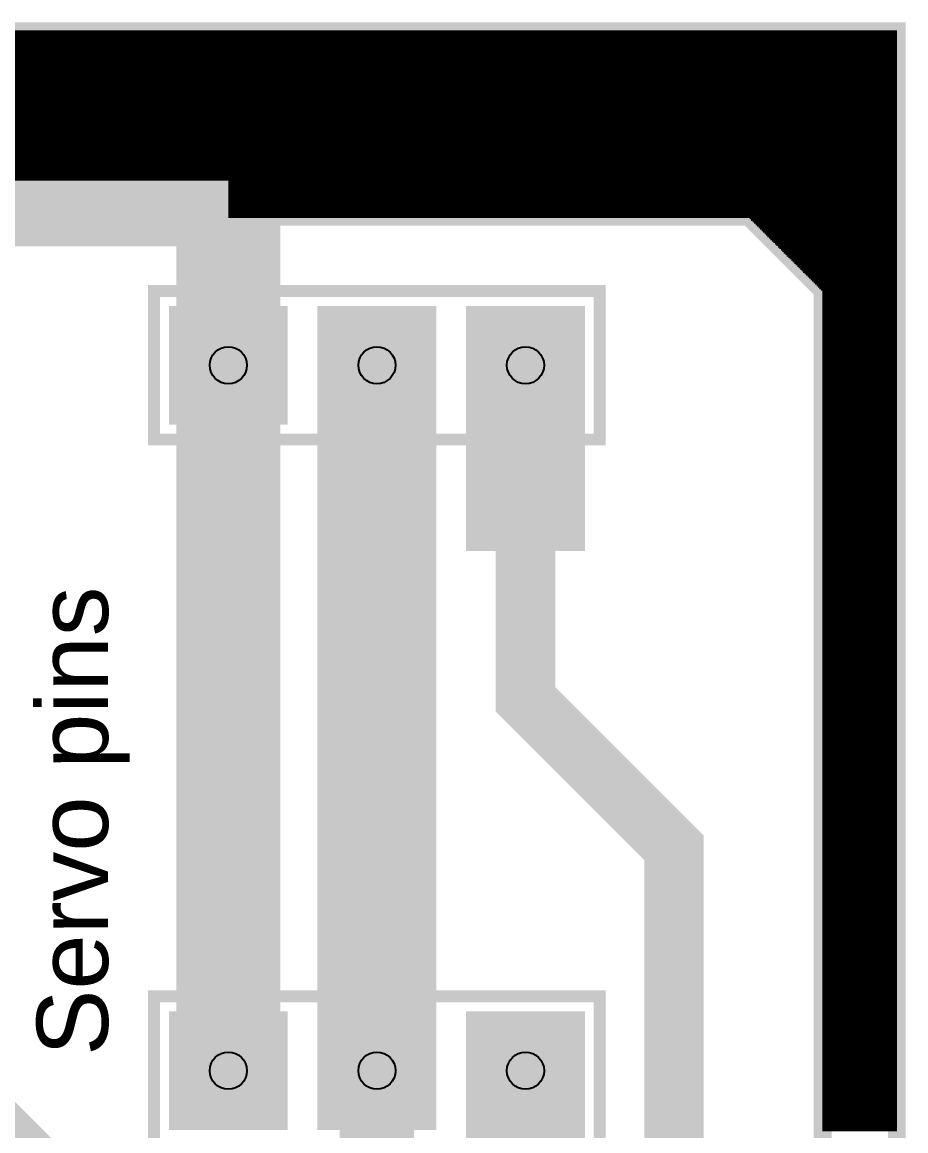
# Model space of a CAD drawing. Extents: x -1.19 to 1.19, y -1.21 to 1.21.
# Drawn here: x 0.595 to 1.19, y 0.455 to 1.201 of the extents above; entities that cross this region are included whole.
import ezdxf

# ---------------------------------------------------------------- set-up
doc = ezdxf.new("R2010")
doc.units = 0
doc.layers.get('0').update_dxf_attribs({"linetype": 'CONTINUOUS'})

# ---------------------------------------------------------------- blocks, each defined once
blk = doc.blocks.new('RPAD')
blk.add_trace([(-0.5, -0.5), (-0.5, 0.5), (0.5, -0.5), (0.5, 0.5)])

msp = doc.modelspace()

# ---------------------------------------------------------------- linework, layer by layer
for points, const_width in [([(-1.165, 1.145), (-1.165, 1.195), (1.134, 1.195), (1.134, 1.145), (-1.165, 1.145)], 0.012), ([(0.959, 1.195), (1.184, 1.195), (1.184, 1.02), (1.134, 1.02), (1.084, 1.07), (0.959, 1.07), (0.959, 1.195)], 0.012), ([(1.134, 0.145), (1.134, 1.195), (1.184, 1.195), (1.184, 0.145), (1.134, 0.145)], 0.012), ([(0.034, 1.095), (0.034, 1.17), (0.759, 1.17), (0.759, 1.095), (0.034, 1.095)], 0.012), ([(0.734, 1.07), (0.734, 1.145), (1.009, 1.145), (1.009, 1.07), (0.734, 1.07)], 0.012), ([(0.034, 1.095), (0.734, 1.095)], 0.07), ([(0.734, 1.07), (0.734, 1.095)], 0.05), ([(0.734, 0.495), (0.734, 1.07)], 0.07), ([(0.034, 1.07), (0.734, 1.07)], 0.04), ([(0.834, 0.97), (0.834, 0.495)], 0.08), ([(0.934, 0.97), (0.934, 0.845)], 0.08), ([(0.934, 0.845), (0.934, 0.82)], 0.04), ([(0.834, 0.495), (0.834, 0.395), (0.809, 0.37), (0.634, 0.37), (0.634, 0.395), (0.434, 0.595), (0.434, 0.815), (0.134, 0.815)], 0.05), ([(0.934, 0.82), (0.934, 0.745), (1.034, 0.645), (1.034, 0.57), (1.034, 0.495), (1.034, 0.295)], 0.04), ([(0.934, 0.495), (0.934, 0.42)], 0.08), ([(0.834, 0.495), (0.834, 0.495)], 0.05), ([(0.934, 0.495), (0.934, 0.495)], 0.05)]:
    msp.add_lwpolyline(points, dxfattribs=dict(const_width=const_width))
for points in [[(-1.165, 1.195), (1.134, 1.195)], [(0.959, 1.195), (1.184, 1.195)], [(1.134, 1.195), (1.184, 1.195)], [(-1.165, 1.194), (1.134, 1.194)], [(-1.165, 1.193), (1.134, 1.193)], [(-1.165, 1.192), (1.134, 1.192)], [(-1.165, 1.191), (1.134, 1.191)], [(-1.165, 1.19), (1.134, 1.19)], [(-1.165, 1.189), (1.134, 1.189)], [(-1.165, 1.188), (1.134, 1.188)], [(-1.165, 1.187), (1.134, 1.187)], [(0.959, 1.194), (1.184, 1.194)], [(0.959, 1.193), (1.184, 1.193)], [(0.959, 1.192), (1.184, 1.192)], [(0.959, 1.191), (1.184, 1.191)], [(0.959, 1.19), (1.184, 1.19)], [(0.959, 1.189), (1.184, 1.189)], [(0.959, 1.188), (1.184, 1.188)], [(0.959, 1.187), (1.184, 1.187)], [(1.134, 1.194), (1.184, 1.194)], [(1.134, 1.193), (1.184, 1.193)], [(1.134, 1.192), (1.184, 1.192)], [(1.134, 1.191), (1.184, 1.191)], [(1.134, 1.19), (1.184, 1.19)], [(1.134, 1.189), (1.184, 1.189)], [(1.134, 1.188), (1.184, 1.188)], [(1.134, 1.187), (1.184, 1.187)], [(-1.165, 1.186), (1.134, 1.186)], [(-1.165, 1.185), (1.134, 1.185)], [(-1.165, 1.184), (1.134, 1.184)], [(-1.165, 1.183), (1.134, 1.183)], [(-1.165, 1.182), (1.134, 1.182)], [(-1.165, 1.181), (1.134, 1.181)], [(-1.165, 1.18), (1.134, 1.18)], [(0.959, 1.186), (1.184, 1.186)], [(0.959, 1.185), (1.184, 1.185)], [(0.959, 1.184), (1.184, 1.184)], [(0.959, 1.183), (1.184, 1.183)], [(0.959, 1.182), (1.184, 1.182)], [(0.959, 1.181), (1.184, 1.181)], [(0.959, 1.18), (1.184, 1.18)], [(1.134, 1.186), (1.184, 1.186)], [(1.134, 1.185), (1.184, 1.185)], [(1.134, 1.184), (1.184, 1.184)], [(1.134, 1.183), (1.184, 1.183)], [(1.134, 1.182), (1.184, 1.182)], [(1.134, 1.181), (1.184, 1.181)], [(1.134, 1.18), (1.184, 1.18)], [(-1.165, 1.179), (1.134, 1.179)], [(-1.165, 1.178), (1.134, 1.178)], [(-1.165, 1.177), (1.134, 1.177)], [(-1.165, 1.176), (1.134, 1.176)], [(-1.165, 1.175), (1.134, 1.175)], [(-1.165, 1.174), (1.134, 1.174)], [(-1.165, 1.173), (1.134, 1.173)], [(0.959, 1.179), (1.184, 1.179)], [(0.959, 1.178), (1.184, 1.178)], [(0.959, 1.177), (1.184, 1.177)], [(0.959, 1.176), (1.184, 1.176)], [(0.959, 1.175), (1.184, 1.175)], [(0.959, 1.174), (1.184, 1.174)], [(0.959, 1.173), (1.184, 1.173)], [(1.134, 1.179), (1.184, 1.179)], [(1.134, 1.178), (1.184, 1.178)], [(1.134, 1.177), (1.184, 1.177)], [(1.134, 1.176), (1.184, 1.176)], [(1.134, 1.175), (1.184, 1.175)], [(1.134, 1.174), (1.184, 1.174)], [(1.134, 1.173), (1.184, 1.173)], [(-1.165, 1.172), (1.134, 1.172)], [(-1.165, 1.171), (1.134, 1.171)], [(-1.165, 1.17), (1.134, 1.17)], [(-1.165, 1.169), (1.134, 1.169)], [(-1.165, 1.168), (1.134, 1.168)], [(-1.165, 1.167), (1.134, 1.167)], [(-1.165, 1.166), (1.134, 1.166)], [(-1.165, 1.165), (1.134, 1.165)], [(0.034, 1.17), (0.759, 1.17)], [(0.034, 1.169), (0.759, 1.169)], [(0.034, 1.168), (0.759, 1.168)], [(0.034, 1.167), (0.759, 1.167)], [(0.034, 1.166), (0.759, 1.166)], [(0.034, 1.165), (0.759, 1.165)], [(0.959, 1.172), (1.184, 1.172)], [(0.959, 1.171), (1.184, 1.171)], [(0.959, 1.17), (1.184, 1.17)], [(0.959, 1.169), (1.184, 1.169)], [(0.959, 1.168), (1.184, 1.168)], [(0.959, 1.167), (1.184, 1.167)], [(0.959, 1.166), (1.184, 1.166)], [(0.959, 1.165), (1.184, 1.165)], [(1.134, 1.172), (1.184, 1.172)], [(1.134, 1.171), (1.184, 1.171)], [(1.134, 1.17), (1.184, 1.17)], [(1.134, 1.169), (1.184, 1.169)], [(1.134, 1.168), (1.184, 1.168)], [(1.134, 1.167), (1.184, 1.167)], [(1.134, 1.166), (1.184, 1.166)], [(1.134, 1.165), (1.184, 1.165)], [(-1.165, 1.164), (1.134, 1.164)], [(-1.165, 1.163), (1.134, 1.163)], [(-1.165, 1.162), (1.134, 1.162)], [(-1.165, 1.161), (1.134, 1.161)], [(-1.165, 1.16), (1.134, 1.16)], [(-1.165, 1.159), (1.134, 1.159)], [(-1.165, 1.158), (1.134, 1.158)], [(0.034, 1.164), (0.759, 1.164)], [(0.034, 1.163), (0.759, 1.163)], [(0.034, 1.162), (0.759, 1.162)], [(0.034, 1.161), (0.759, 1.161)], [(0.034, 1.16), (0.759, 1.16)], [(0.034, 1.159), (0.759, 1.159)], [(0.034, 1.158), (0.759, 1.158)], [(0.959, 1.164), (1.184, 1.164)], [(0.959, 1.163), (1.184, 1.163)], [(0.959, 1.162), (1.184, 1.162)], [(0.959, 1.161), (1.184, 1.161)], [(0.959, 1.16), (1.184, 1.16)], [(0.959, 1.159), (1.184, 1.159)], [(0.959, 1.158), (1.184, 1.158)], [(1.134, 1.164), (1.184, 1.164)], [(1.134, 1.163), (1.184, 1.163)], [(1.134, 1.162), (1.184, 1.162)], [(1.134, 1.161), (1.184, 1.161)], [(1.134, 1.16), (1.184, 1.16)], [(1.134, 1.159), (1.184, 1.159)], [(1.134, 1.158), (1.184, 1.158)], [(-1.165, 1.157), (1.134, 1.157)], [(-1.165, 1.156), (1.134, 1.156)], [(-1.165, 1.155), (1.134, 1.155)], [(-1.165, 1.154), (1.134, 1.154)], [(-1.165, 1.153), (1.134, 1.153)], [(-1.165, 1.152), (1.134, 1.152)], [(-1.165, 1.151), (1.134, 1.151)], [(-1.165, 1.15), (1.134, 1.15)], [(0.034, 1.157), (0.759, 1.157)], [(0.034, 1.156), (0.759, 1.156)], [(0.034, 1.155), (0.759, 1.155)], [(0.034, 1.154), (0.759, 1.154)], [(0.034, 1.153), (0.759, 1.153)], [(0.034, 1.152), (0.759, 1.152)], [(0.034, 1.151), (0.759, 1.151)], [(0.034, 1.15), (0.759, 1.15)], [(0.959, 1.157), (1.184, 1.157)], [(0.959, 1.156), (1.184, 1.156)], [(0.959, 1.155), (1.184, 1.155)], [(0.959, 1.154), (1.184, 1.154)], [(0.959, 1.153), (1.184, 1.153)], [(0.959, 1.152), (1.184, 1.152)], [(0.959, 1.151), (1.184, 1.151)], [(0.959, 1.15), (1.184, 1.15)], [(1.134, 1.157), (1.184, 1.157)], [(1.134, 1.156), (1.184, 1.156)], [(1.134, 1.155), (1.184, 1.155)], [(1.134, 1.154), (1.184, 1.154)], [(1.134, 1.153), (1.184, 1.153)], [(1.134, 1.152), (1.184, 1.152)], [(1.134, 1.151), (1.184, 1.151)], [(1.134, 1.15), (1.184, 1.15)], [(-1.165, 1.149), (1.134, 1.149)], [(-1.165, 1.148), (1.134, 1.148)], [(-1.165, 1.147), (1.134, 1.147)], [(-1.165, 1.146), (1.134, 1.146)], [(-1.165, 1.145), (1.134, 1.145)], [(0.034, 1.149), (0.759, 1.149)], [(0.034, 1.148), (0.759, 1.148)], [(0.034, 1.147), (0.759, 1.147)], [(0.034, 1.146), (0.759, 1.146)], [(0.034, 1.145), (0.759, 1.145)], [(0.034, 1.144), (0.759, 1.144)], [(0.034, 1.143), (0.759, 1.143)], [(0.734, 1.145), (1.009, 1.145)], [(0.734, 1.144), (1.009, 1.144)], [(0.734, 1.143), (1.009, 1.143)], [(0.959, 1.149), (1.184, 1.149)], [(0.959, 1.148), (1.184, 1.148)], [(0.959, 1.147), (1.184, 1.147)], [(0.959, 1.146), (1.184, 1.146)], [(0.959, 1.145), (1.184, 1.145)], [(0.959, 1.144), (1.184, 1.144)], [(0.959, 1.143), (1.184, 1.143)], [(1.134, 1.149), (1.184, 1.149)], [(1.134, 1.148), (1.184, 1.148)], [(1.134, 1.147), (1.184, 1.147)], [(1.134, 1.146), (1.184, 1.146)], [(1.134, 1.145), (1.184, 1.145)], [(1.134, 1.144), (1.184, 1.144)], [(1.134, 1.143), (1.184, 1.143)], [(0.034, 1.142), (0.759, 1.142)], [(0.034, 1.141), (0.759, 1.141)], [(0.034, 1.14), (0.759, 1.14)], [(0.034, 1.139), (0.759, 1.139)], [(0.034, 1.138), (0.759, 1.138)], [(0.034, 1.137), (0.759, 1.137)], [(0.034, 1.136), (0.759, 1.136)], [(0.034, 1.135), (0.759, 1.135)], [(0.734, 1.142), (1.009, 1.142)], [(0.734, 1.141), (1.009, 1.141)], [(0.734, 1.14), (1.009, 1.14)], [(0.734, 1.139), (1.009, 1.139)], [(0.734, 1.138), (1.009, 1.138)], [(0.734, 1.137), (1.009, 1.137)], [(0.734, 1.136), (1.009, 1.136)], [(0.734, 1.135), (1.009, 1.135)], [(0.959, 1.142), (1.184, 1.142)], [(0.959, 1.141), (1.184, 1.141)], [(0.959, 1.14), (1.184, 1.14)], [(0.959, 1.139), (1.184, 1.139)], [(0.959, 1.138), (1.184, 1.138)], [(0.959, 1.137), (1.184, 1.137)], [(0.959, 1.136), (1.184, 1.136)], [(0.959, 1.135), (1.184, 1.135)], [(1.134, 1.142), (1.184, 1.142)], [(1.134, 1.141), (1.184, 1.141)], [(1.134, 1.14), (1.184, 1.14)], [(1.134, 1.139), (1.184, 1.139)], [(1.134, 1.138), (1.184, 1.138)], [(1.134, 1.137), (1.184, 1.137)], [(1.134, 1.136), (1.184, 1.136)], [(1.134, 1.135), (1.184, 1.135)], [(0.034, 1.134), (0.759, 1.134)], [(0.034, 1.133), (0.759, 1.133)], [(0.034, 1.132), (0.759, 1.132)], [(0.034, 1.131), (0.759, 1.131)], [(0.034, 1.13), (0.759, 1.13)], [(0.034, 1.129), (0.759, 1.129)], [(0.034, 1.128), (0.759, 1.128)], [(0.734, 1.134), (1.009, 1.134)], [(0.734, 1.133), (1.009, 1.133)], [(0.734, 1.132), (1.009, 1.132)], [(0.734, 1.131), (1.009, 1.131)], [(0.734, 1.13), (1.009, 1.13)], [(0.734, 1.129), (1.009, 1.129)], [(0.734, 1.128), (1.009, 1.128)], [(0.959, 1.134), (1.184, 1.134)], [(0.959, 1.133), (1.184, 1.133)], [(0.959, 1.132), (1.184, 1.132)], [(0.959, 1.131), (1.184, 1.131)], [(0.959, 1.13), (1.184, 1.13)], [(0.959, 1.129), (1.184, 1.129)], [(0.959, 1.128), (1.184, 1.128)], [(1.134, 1.134), (1.184, 1.134)], [(1.134, 1.133), (1.184, 1.133)], [(1.134, 1.132), (1.184, 1.132)], [(1.134, 1.131), (1.184, 1.131)], [(1.134, 1.13), (1.184, 1.13)], [(1.134, 1.129), (1.184, 1.129)], [(1.134, 1.128), (1.184, 1.128)], [(0.034, 1.127), (0.759, 1.127)], [(0.034, 1.126), (0.759, 1.126)], [(0.034, 1.125), (0.759, 1.125)], [(0.034, 1.124), (0.759, 1.124)], [(0.034, 1.123), (0.759, 1.123)], [(0.034, 1.122), (0.759, 1.122)], [(0.034, 1.121), (0.759, 1.121)], [(0.034, 1.12), (0.759, 1.12)], [(0.734, 1.127), (1.009, 1.127)], [(0.734, 1.126), (1.009, 1.126)], [(0.734, 1.125), (1.009, 1.125)], [(0.734, 1.124), (1.009, 1.124)], [(0.734, 1.123), (1.009, 1.123)], [(0.734, 1.122), (1.009, 1.122)], [(0.734, 1.121), (1.009, 1.121)], [(0.734, 1.12), (1.009, 1.12)], [(0.959, 1.127), (1.184, 1.127)], [(0.959, 1.126), (1.184, 1.126)], [(0.959, 1.125), (1.184, 1.125)], [(0.959, 1.124), (1.184, 1.124)], [(0.959, 1.123), (1.184, 1.123)], [(0.959, 1.122), (1.184, 1.122)], [(0.959, 1.121), (1.184, 1.121)], [(0.959, 1.12), (1.184, 1.12)], [(1.134, 1.127), (1.184, 1.127)], [(1.134, 1.126), (1.184, 1.126)], [(1.134, 1.125), (1.184, 1.125)], [(1.134, 1.124), (1.184, 1.124)], [(1.134, 1.123), (1.184, 1.123)], [(1.134, 1.122), (1.184, 1.122)], [(1.134, 1.121), (1.184, 1.121)], [(1.134, 1.12), (1.184, 1.12)], [(0.034, 1.119), (0.759, 1.119)], [(0.034, 1.118), (0.759, 1.118)], [(0.034, 1.117), (0.759, 1.117)], [(0.034, 1.116), (0.759, 1.116)], [(0.034, 1.115), (0.759, 1.115)], [(0.034, 1.114), (0.759, 1.114)], [(0.034, 1.113), (0.759, 1.113)], [(0.734, 1.119), (1.009, 1.119)], [(0.734, 1.118), (1.009, 1.118)], [(0.734, 1.117), (1.009, 1.117)], [(0.734, 1.116), (1.009, 1.116)], [(0.734, 1.115), (1.009, 1.115)], [(0.734, 1.114), (1.009, 1.114)], [(0.734, 1.113), (1.009, 1.113)], [(0.959, 1.119), (1.184, 1.119)], [(0.959, 1.118), (1.184, 1.118)], [(0.959, 1.117), (1.184, 1.117)], [(0.959, 1.116), (1.184, 1.116)], [(0.959, 1.115), (1.184, 1.115)], [(0.959, 1.114), (1.184, 1.114)], [(0.959, 1.113), (1.184, 1.113)], [(1.134, 1.119), (1.184, 1.119)], [(1.134, 1.118), (1.184, 1.118)], [(1.134, 1.117), (1.184, 1.117)], [(1.134, 1.116), (1.184, 1.116)], [(1.134, 1.115), (1.184, 1.115)], [(1.134, 1.114), (1.184, 1.114)], [(1.134, 1.113), (1.184, 1.113)], [(0.034, 1.112), (0.759, 1.112)], [(0.034, 1.111), (0.759, 1.111)], [(0.034, 1.11), (0.759, 1.11)], [(0.034, 1.109), (0.759, 1.109)], [(0.034, 1.108), (0.759, 1.108)], [(0.034, 1.107), (0.759, 1.107)], [(0.034, 1.106), (0.759, 1.106)], [(0.034, 1.105), (0.759, 1.105)], [(0.734, 1.112), (1.009, 1.112)], [(0.734, 1.111), (1.009, 1.111)], [(0.734, 1.11), (1.009, 1.11)], [(0.734, 1.109), (1.009, 1.109)], [(0.734, 1.108), (1.009, 1.108)], [(0.734, 1.107), (1.009, 1.107)], [(0.734, 1.106), (1.009, 1.106)], [(0.734, 1.105), (1.009, 1.105)], [(0.959, 1.112), (1.184, 1.112)], [(0.959, 1.111), (1.184, 1.111)], [(0.959, 1.11), (1.184, 1.11)], [(0.959, 1.109), (1.184, 1.109)], [(0.959, 1.108), (1.184, 1.108)], [(0.959, 1.107), (1.184, 1.107)], [(0.959, 1.106), (1.184, 1.106)], [(0.959, 1.105), (1.184, 1.105)], [(1.134, 1.112), (1.184, 1.112)], [(1.134, 1.111), (1.184, 1.111)], [(1.134, 1.11), (1.184, 1.11)], [(1.134, 1.109), (1.184, 1.109)], [(1.134, 1.108), (1.184, 1.108)], [(1.134, 1.107), (1.184, 1.107)], [(1.134, 1.106), (1.184, 1.106)], [(1.134, 1.105), (1.184, 1.105)], [(0.034, 1.104), (0.759, 1.104)], [(0.034, 1.103), (0.759, 1.103)], [(0.034, 1.102), (0.759, 1.102)], [(0.034, 1.101), (0.759, 1.101)], [(0.034, 1.1), (0.759, 1.1)], [(0.034, 1.099), (0.759, 1.099)], [(0.034, 1.098), (0.759, 1.098)], [(0.734, 1.104), (1.009, 1.104)], [(0.734, 1.103), (1.009, 1.103)], [(0.734, 1.102), (1.009, 1.102)], [(0.734, 1.101), (1.009, 1.101)], [(0.734, 1.1), (1.009, 1.1)], [(0.734, 1.099), (1.009, 1.099)], [(0.734, 1.098), (1.009, 1.098)], [(0.959, 1.104), (1.184, 1.104)], [(0.959, 1.103), (1.184, 1.103)], [(0.959, 1.102), (1.184, 1.102)], [(0.959, 1.101), (1.184, 1.101)], [(0.959, 1.1), (1.184, 1.1)], [(0.959, 1.099), (1.184, 1.099)], [(0.959, 1.098), (1.184, 1.098)], [(1.134, 1.104), (1.184, 1.104)], [(1.134, 1.103), (1.184, 1.103)], [(1.134, 1.102), (1.184, 1.102)], [(1.134, 1.101), (1.184, 1.101)], [(1.134, 1.1), (1.184, 1.1)], [(1.134, 1.099), (1.184, 1.099)], [(1.134, 1.098), (1.184, 1.098)], [(0.034, 1.097), (0.759, 1.097)], [(0.034, 1.096), (0.759, 1.096)], [(0.034, 1.095), (0.759, 1.095)], [(0.734, 1.097), (1.009, 1.097)], [(0.734, 1.096), (1.009, 1.096)], [(0.734, 1.095), (1.009, 1.095)], [(0.734, 1.094), (1.009, 1.094)], [(0.734, 1.093), (1.009, 1.093)], [(0.734, 1.092), (1.009, 1.092)], [(0.734, 1.091), (1.009, 1.091)], [(0.734, 1.09), (1.009, 1.09)], [(0.959, 1.097), (1.184, 1.097)], [(0.959, 1.096), (1.184, 1.096)], [(0.959, 1.095), (1.184, 1.095)], [(0.959, 1.094), (1.184, 1.094)], [(0.959, 1.093), (1.184, 1.093)], [(0.959, 1.092), (1.184, 1.092)], [(0.959, 1.091), (1.184, 1.091)], [(0.959, 1.09), (1.184, 1.09)], [(1.134, 1.097), (1.184, 1.097)], [(1.134, 1.096), (1.184, 1.096)], [(1.134, 1.095), (1.184, 1.095)], [(1.134, 1.094), (1.184, 1.094)], [(1.134, 1.093), (1.184, 1.093)], [(1.134, 1.092), (1.184, 1.092)], [(1.134, 1.091), (1.184, 1.091)], [(1.134, 1.09), (1.184, 1.09)], [(0.734, 1.089), (1.009, 1.089)], [(0.734, 1.088), (1.009, 1.088)], [(0.734, 1.087), (1.009, 1.087)], [(0.734, 1.086), (1.009, 1.086)], [(0.734, 1.085), (1.009, 1.085)], [(0.734, 1.084), (1.009, 1.084)], [(0.734, 1.083), (1.009, 1.083)], [(0.959, 1.089), (1.184, 1.089)], [(0.959, 1.088), (1.184, 1.088)], [(0.959, 1.087), (1.184, 1.087)], [(0.959, 1.086), (1.184, 1.086)], [(0.959, 1.085), (1.184, 1.085)], [(0.959, 1.084), (1.184, 1.084)], [(0.959, 1.083), (1.184, 1.083)], [(1.134, 1.089), (1.184, 1.089)], [(1.134, 1.088), (1.184, 1.088)], [(1.134, 1.087), (1.184, 1.087)], [(1.134, 1.086), (1.184, 1.086)], [(1.134, 1.085), (1.184, 1.085)], [(1.134, 1.084), (1.184, 1.084)], [(1.134, 1.083), (1.184, 1.083)], [(0.734, 1.082), (1.009, 1.082)], [(0.734, 1.081), (1.009, 1.081)], [(0.734, 1.08), (1.009, 1.08)], [(0.734, 1.079), (1.009, 1.079)], [(0.734, 1.078), (1.009, 1.078)], [(0.734, 1.077), (1.009, 1.077)], [(0.734, 1.076), (1.009, 1.076)], [(0.734, 1.075), (1.009, 1.075)], [(0.959, 1.082), (1.184, 1.082)], [(0.959, 1.081), (1.184, 1.081)], [(0.959, 1.08), (1.184, 1.08)], [(0.959, 1.079), (1.184, 1.079)], [(0.959, 1.078), (1.184, 1.078)], [(0.959, 1.077), (1.184, 1.077)], [(0.959, 1.076), (1.184, 1.076)], [(0.959, 1.075), (1.184, 1.075)], [(1.134, 1.082), (1.184, 1.082)], [(1.134, 1.081), (1.184, 1.081)], [(1.134, 1.08), (1.184, 1.08)], [(1.134, 1.079), (1.184, 1.079)], [(1.134, 1.078), (1.184, 1.078)], [(1.134, 1.077), (1.184, 1.077)], [(1.134, 1.076), (1.184, 1.076)], [(1.134, 1.075), (1.184, 1.075)], [(0.734, 1.074), (1.009, 1.074)], [(0.734, 1.073), (1.009, 1.073)], [(0.734, 1.072), (1.009, 1.072)], [(0.734, 1.071), (1.009, 1.071)], [(0.734, 1.07), (1.009, 1.07)], [(0.959, 1.074), (1.184, 1.074)], [(0.959, 1.073), (1.184, 1.073)], [(0.959, 1.072), (1.184, 1.072)], [(0.959, 1.071), (1.184, 1.071)], [(0.959, 1.07), (1.184, 1.07)], [(1.085, 1.069), (1.184, 1.069)], [(1.086, 1.068), (1.184, 1.068)], [(1.134, 1.074), (1.184, 1.074)], [(1.134, 1.073), (1.184, 1.073)], [(1.134, 1.072), (1.184, 1.072)], [(1.134, 1.071), (1.184, 1.071)], [(1.134, 1.07), (1.184, 1.07)], [(1.134, 1.069), (1.184, 1.069)], [(1.134, 1.068), (1.184, 1.068)], [(1.087, 1.067), (1.184, 1.067)], [(1.088, 1.066), (1.184, 1.066)], [(1.089, 1.065), (1.184, 1.065)], [(1.09, 1.064), (1.184, 1.064)], [(1.091, 1.063), (1.184, 1.063)], [(1.092, 1.062), (1.184, 1.062)], [(1.093, 1.061), (1.184, 1.061)], [(1.134, 1.067), (1.184, 1.067)], [(1.134, 1.066), (1.184, 1.066)], [(1.134, 1.065), (1.184, 1.065)], [(1.134, 1.064), (1.184, 1.064)], [(1.134, 1.063), (1.184, 1.063)], [(1.134, 1.062), (1.184, 1.062)], [(1.134, 1.061), (1.184, 1.061)], [(1.094, 1.06), (1.184, 1.06)], [(1.095, 1.059), (1.184, 1.059)], [(1.096, 1.058), (1.184, 1.058)], [(1.097, 1.057), (1.184, 1.057)], [(1.098, 1.056), (1.184, 1.056)], [(1.099, 1.055), (1.184, 1.055)], [(1.1, 1.054), (1.184, 1.054)], [(1.101, 1.053), (1.184, 1.053)], [(1.134, 1.06), (1.184, 1.06)], [(1.134, 1.059), (1.184, 1.059)], [(1.134, 1.058), (1.184, 1.058)], [(1.134, 1.057), (1.184, 1.057)], [(1.134, 1.056), (1.184, 1.056)], [(1.134, 1.055), (1.184, 1.055)], [(1.134, 1.054), (1.184, 1.054)], [(1.134, 1.053), (1.184, 1.053)], [(1.102, 1.052), (1.184, 1.052)], [(1.103, 1.051), (1.184, 1.051)], [(1.104, 1.05), (1.184, 1.05)], [(1.105, 1.049), (1.184, 1.049)], [(1.106, 1.048), (1.184, 1.048)], [(1.107, 1.047), (1.184, 1.047)], [(1.108, 1.046), (1.184, 1.046)], [(1.134, 1.052), (1.184, 1.052)], [(1.134, 1.051), (1.184, 1.051)], [(1.134, 1.05), (1.184, 1.05)], [(1.134, 1.049), (1.184, 1.049)], [(1.134, 1.048), (1.184, 1.048)], [(1.134, 1.047), (1.184, 1.047)], [(1.134, 1.046), (1.184, 1.046)], [(1.109, 1.045), (1.184, 1.045)], [(1.11, 1.044), (1.184, 1.044)], [(1.111, 1.043), (1.184, 1.043)], [(1.112, 1.042), (1.184, 1.042)], [(1.113, 1.041), (1.184, 1.041)], [(1.114, 1.04), (1.184, 1.04)], [(1.115, 1.039), (1.184, 1.039)], [(1.116, 1.038), (1.184, 1.038)], [(1.134, 1.045), (1.184, 1.045)], [(1.134, 1.044), (1.184, 1.044)], [(1.134, 1.043), (1.184, 1.043)], [(1.134, 1.042), (1.184, 1.042)], [(1.134, 1.041), (1.184, 1.041)], [(1.134, 1.04), (1.184, 1.04)], [(1.134, 1.039), (1.184, 1.039)], [(1.134, 1.038), (1.184, 1.038)], [(1.117, 1.037), (1.184, 1.037)], [(1.118, 1.036), (1.184, 1.036)], [(1.119, 1.035), (1.184, 1.035)], [(1.12, 1.034), (1.184, 1.034)], [(1.121, 1.033), (1.184, 1.033)], [(1.122, 1.032), (1.184, 1.032)], [(1.123, 1.031), (1.184, 1.031)], [(1.134, 1.037), (1.184, 1.037)], [(1.134, 1.036), (1.184, 1.036)], [(1.134, 1.035), (1.184, 1.035)], [(1.134, 1.034), (1.184, 1.034)], [(1.134, 1.033), (1.184, 1.033)], [(1.134, 1.032), (1.184, 1.032)], [(1.134, 1.031), (1.184, 1.031)], [(1.124, 1.03), (1.184, 1.03)], [(1.125, 1.029), (1.184, 1.029)], [(1.126, 1.028), (1.184, 1.028)], [(1.127, 1.027), (1.184, 1.027)], [(1.128, 1.026), (1.184, 1.026)], [(1.129, 1.025), (1.184, 1.025)], [(1.13, 1.024), (1.184, 1.024)], [(1.131, 1.023), (1.184, 1.023)], [(1.134, 1.03), (1.184, 1.03)], [(1.134, 1.029), (1.184, 1.029)], [(1.134, 1.028), (1.184, 1.028)], [(1.134, 1.027), (1.184, 1.027)], [(1.134, 1.026), (1.184, 1.026)], [(1.134, 1.025), (1.184, 1.025)], [(1.134, 1.024), (1.184, 1.024)], [(1.134, 1.023), (1.184, 1.023)], [(1.132, 1.022), (1.184, 1.022)], [(1.133, 1.021), (1.184, 1.021)], [(1.134, 1.022), (1.184, 1.022)], [(1.134, 1.021), (1.184, 1.021)], [(1.134, 1.02), (1.184, 1.02)], [(1.134, 1.02), (1.184, 1.02)], [(1.134, 1.019), (1.184, 1.019)], [(1.134, 1.018), (1.184, 1.018)], [(1.134, 1.017), (1.184, 1.017)], [(1.134, 1.016), (1.184, 1.016)], [(1.134, 1.015), (1.184, 1.015)], [(1.134, 1.014), (1.184, 1.014)], [(1.134, 1.013), (1.184, 1.013)], [(1.134, 1.012), (1.184, 1.012)], [(1.134, 1.011), (1.184, 1.011)], [(1.134, 1.01), (1.184, 1.01)], [(1.134, 1.009), (1.184, 1.009)], [(1.134, 1.008), (1.184, 1.008)], [(1.134, 1.007), (1.184, 1.007)], [(1.134, 1.006), (1.184, 1.006)], [(1.134, 1.005), (1.184, 1.005)], [(1.134, 1.004), (1.184, 1.004)], [(1.134, 1.003), (1.184, 1.003)], [(1.134, 1.002), (1.184, 1.002)], [(1.134, 1.001), (1.184, 1.001)], [(1.134, 1), (1.184, 1)], [(1.134, 0.999), (1.184, 0.999)], [(1.134, 0.998), (1.184, 0.998)], [(1.134, 0.997), (1.184, 0.997)], [(1.134, 0.996), (1.184, 0.996)], [(1.134, 0.995), (1.184, 0.995)], [(1.134, 0.994), (1.184, 0.994)], [(1.134, 0.993), (1.184, 0.993)], [(1.134, 0.992), (1.184, 0.992)], [(1.134, 0.991), (1.184, 0.991)], [(1.134, 0.99), (1.184, 0.99)], [(1.134, 0.989), (1.184, 0.989)], [(1.134, 0.988), (1.184, 0.988)], [(1.134, 0.987), (1.184, 0.987)], [(1.134, 0.986), (1.184, 0.986)], [(1.134, 0.985), (1.184, 0.985)], [(1.134, 0.984), (1.184, 0.984)], [(1.134, 0.983), (1.184, 0.983)], [(1.134, 0.982), (1.184, 0.982)], [(1.134, 0.981), (1.184, 0.981)], [(1.134, 0.98), (1.184, 0.98)], [(1.134, 0.979), (1.184, 0.979)], [(1.134, 0.978), (1.184, 0.978)], [(1.134, 0.977), (1.184, 0.977)], [(1.134, 0.976), (1.184, 0.976)], [(1.134, 0.975), (1.184, 0.975)], [(1.134, 0.974), (1.184, 0.974)], [(1.134, 0.973), (1.184, 0.973)], [(1.134, 0.972), (1.184, 0.972)], [(1.134, 0.971), (1.184, 0.971)], [(1.134, 0.97), (1.184, 0.97)], [(1.134, 0.969), (1.184, 0.969)], [(1.134, 0.968), (1.184, 0.968)], [(1.134, 0.967), (1.184, 0.967)], [(1.134, 0.966), (1.184, 0.966)], [(1.134, 0.965), (1.184, 0.965)], [(1.134, 0.964), (1.184, 0.964)], [(1.134, 0.963), (1.184, 0.963)], [(1.134, 0.962), (1.184, 0.962)], [(1.134, 0.961), (1.184, 0.961)], [(1.134, 0.96), (1.184, 0.96)], [(1.134, 0.959), (1.184, 0.959)], [(1.134, 0.958), (1.184, 0.958)], [(1.134, 0.957), (1.184, 0.957)], [(1.134, 0.956), (1.184, 0.956)], [(1.134, 0.955), (1.184, 0.955)], [(1.134, 0.954), (1.184, 0.954)], [(1.134, 0.953), (1.184, 0.953)], [(1.134, 0.952), (1.184, 0.952)], [(1.134, 0.951), (1.184, 0.951)], [(1.134, 0.95), (1.184, 0.95)], [(1.134, 0.949), (1.184, 0.949)], [(1.134, 0.948), (1.184, 0.948)], [(1.134, 0.947), (1.184, 0.947)], [(1.134, 0.946), (1.184, 0.946)], [(1.134, 0.945), (1.184, 0.945)], [(1.134, 0.944), (1.184, 0.944)], [(1.134, 0.943), (1.184, 0.943)], [(1.134, 0.942), (1.184, 0.942)], [(1.134, 0.941), (1.184, 0.941)], [(1.134, 0.94), (1.184, 0.94)], [(1.134, 0.939), (1.184, 0.939)], [(1.134, 0.938), (1.184, 0.938)], [(1.134, 0.937), (1.184, 0.937)], [(1.134, 0.936), (1.184, 0.936)], [(1.134, 0.935), (1.184, 0.935)], [(1.134, 0.934), (1.184, 0.934)], [(1.134, 0.933), (1.184, 0.933)], [(1.134, 0.932), (1.184, 0.932)], [(1.134, 0.931), (1.184, 0.931)], [(1.134, 0.93), (1.184, 0.93)], [(1.134, 0.929), (1.184, 0.929)], [(1.134, 0.928), (1.184, 0.928)], [(1.134, 0.927), (1.184, 0.927)], [(1.134, 0.926), (1.184, 0.926)], [(1.134, 0.925), (1.184, 0.925)], [(1.134, 0.924), (1.184, 0.924)], [(1.134, 0.923), (1.184, 0.923)], [(1.134, 0.922), (1.184, 0.922)], [(1.134, 0.921), (1.184, 0.921)], [(1.134, 0.92), (1.184, 0.92)], [(1.134, 0.919), (1.184, 0.919)], [(1.134, 0.918), (1.184, 0.918)], [(1.134, 0.917), (1.184, 0.917)], [(1.134, 0.916), (1.184, 0.916)], [(1.134, 0.915), (1.184, 0.915)], [(1.134, 0.914), (1.184, 0.914)], [(1.134, 0.913), (1.184, 0.913)], [(1.134, 0.912), (1.184, 0.912)], [(1.134, 0.911), (1.184, 0.911)], [(1.134, 0.91), (1.184, 0.91)], [(1.134, 0.909), (1.184, 0.909)], [(1.134, 0.908), (1.184, 0.908)], [(1.134, 0.907), (1.184, 0.907)], [(1.134, 0.906), (1.184, 0.906)], [(1.134, 0.905), (1.184, 0.905)], [(1.134, 0.904), (1.184, 0.904)], [(1.134, 0.903), (1.184, 0.903)], [(1.134, 0.902), (1.184, 0.902)], [(1.134, 0.901), (1.184, 0.901)], [(1.134, 0.9), (1.184, 0.9)], [(1.134, 0.899), (1.184, 0.899)], [(1.134, 0.898), (1.184, 0.898)], [(1.134, 0.897), (1.184, 0.897)], [(1.134, 0.896), (1.184, 0.896)], [(1.134, 0.895), (1.184, 0.895)], [(1.134, 0.894), (1.184, 0.894)], [(1.134, 0.893), (1.184, 0.893)], [(1.134, 0.892), (1.184, 0.892)], [(1.134, 0.891), (1.184, 0.891)], [(1.134, 0.89), (1.184, 0.89)], [(1.134, 0.889), (1.184, 0.889)], [(1.134, 0.888), (1.184, 0.888)], [(1.134, 0.887), (1.184, 0.887)], [(1.134, 0.886), (1.184, 0.886)], [(1.134, 0.885), (1.184, 0.885)], [(1.134, 0.884), (1.184, 0.884)], [(1.134, 0.883), (1.184, 0.883)], [(1.134, 0.882), (1.184, 0.882)], [(1.134, 0.881), (1.184, 0.881)], [(1.134, 0.88), (1.184, 0.88)], [(1.134, 0.879), (1.184, 0.879)], [(1.134, 0.878), (1.184, 0.878)], [(1.134, 0.877), (1.184, 0.877)], [(1.134, 0.876), (1.184, 0.876)], [(1.134, 0.875), (1.184, 0.875)], [(1.134, 0.874), (1.184, 0.874)], [(1.134, 0.873), (1.184, 0.873)], [(1.134, 0.872), (1.184, 0.872)], [(1.134, 0.871), (1.184, 0.871)], [(1.134, 0.87), (1.184, 0.87)], [(1.134, 0.869), (1.184, 0.869)], [(1.134, 0.868), (1.184, 0.868)], [(1.134, 0.867), (1.184, 0.867)], [(1.134, 0.866), (1.184, 0.866)], [(1.134, 0.865), (1.184, 0.865)], [(1.134, 0.864), (1.184, 0.864)], [(1.134, 0.863), (1.184, 0.863)], [(1.134, 0.862), (1.184, 0.862)], [(1.134, 0.861), (1.184, 0.861)], [(1.134, 0.86), (1.184, 0.86)], [(1.134, 0.859), (1.184, 0.859)], [(1.134, 0.858), (1.184, 0.858)], [(1.134, 0.857), (1.184, 0.857)], [(1.134, 0.856), (1.184, 0.856)], [(1.134, 0.855), (1.184, 0.855)], [(1.134, 0.854), (1.184, 0.854)], [(1.134, 0.853), (1.184, 0.853)], [(1.134, 0.852), (1.184, 0.852)], [(1.134, 0.851), (1.184, 0.851)], [(1.134, 0.85), (1.184, 0.85)], [(1.134, 0.849), (1.184, 0.849)], [(1.134, 0.848), (1.184, 0.848)], [(1.134, 0.847), (1.184, 0.847)], [(1.134, 0.846), (1.184, 0.846)], [(1.134, 0.845), (1.184, 0.845)], [(1.134, 0.844), (1.184, 0.844)], [(1.134, 0.843), (1.184, 0.843)], [(1.134, 0.842), (1.184, 0.842)], [(1.134, 0.841), (1.184, 0.841)], [(1.134, 0.84), (1.184, 0.84)], [(1.134, 0.839), (1.184, 0.839)], [(1.134, 0.838), (1.184, 0.838)], [(1.134, 0.837), (1.184, 0.837)], [(1.134, 0.836), (1.184, 0.836)], [(1.134, 0.835), (1.184, 0.835)], [(1.134, 0.834), (1.184, 0.834)], [(1.134, 0.833), (1.184, 0.833)], [(1.134, 0.832), (1.184, 0.832)], [(1.134, 0.831), (1.184, 0.831)], [(1.134, 0.83), (1.184, 0.83)], [(1.134, 0.829), (1.184, 0.829)], [(1.134, 0.828), (1.184, 0.828)], [(1.134, 0.827), (1.184, 0.827)], [(1.134, 0.826), (1.184, 0.826)], [(1.134, 0.825), (1.184, 0.825)], [(1.134, 0.824), (1.184, 0.824)], [(1.134, 0.823), (1.184, 0.823)], [(1.134, 0.822), (1.184, 0.822)], [(1.134, 0.821), (1.184, 0.821)], [(1.134, 0.82), (1.184, 0.82)], [(1.134, 0.819), (1.184, 0.819)], [(1.134, 0.818), (1.184, 0.818)], [(1.134, 0.817), (1.184, 0.817)], [(1.134, 0.816), (1.184, 0.816)], [(1.134, 0.815), (1.184, 0.815)], [(1.134, 0.814), (1.184, 0.814)], [(1.134, 0.813), (1.184, 0.813)], [(1.134, 0.812), (1.184, 0.812)], [(1.134, 0.811), (1.184, 0.811)], [(1.134, 0.81), (1.184, 0.81)], [(1.134, 0.809), (1.184, 0.809)], [(1.134, 0.808), (1.184, 0.808)], [(1.134, 0.807), (1.184, 0.807)], [(1.134, 0.806), (1.184, 0.806)], [(1.134, 0.805), (1.184, 0.805)], [(1.134, 0.804), (1.184, 0.804)], [(1.134, 0.803), (1.184, 0.803)], [(1.134, 0.802), (1.184, 0.802)], [(1.134, 0.801), (1.184, 0.801)], [(1.134, 0.8), (1.184, 0.8)], [(1.134, 0.799), (1.184, 0.799)], [(1.134, 0.798), (1.184, 0.798)], [(1.134, 0.797), (1.184, 0.797)], [(1.134, 0.796), (1.184, 0.796)], [(1.134, 0.795), (1.184, 0.795)], [(1.134, 0.794), (1.184, 0.794)], [(1.134, 0.793), (1.184, 0.793)], [(1.134, 0.792), (1.184, 0.792)], [(1.134, 0.791), (1.184, 0.791)], [(1.134, 0.79), (1.184, 0.79)], [(1.134, 0.789), (1.184, 0.789)], [(1.134, 0.788), (1.184, 0.788)], [(1.134, 0.787), (1.184, 0.787)], [(1.134, 0.786), (1.184, 0.786)], [(1.134, 0.785), (1.184, 0.785)], [(1.134, 0.784), (1.184, 0.784)], [(1.134, 0.783), (1.184, 0.783)], [(1.134, 0.782), (1.184, 0.782)], [(1.134, 0.781), (1.184, 0.781)], [(1.134, 0.78), (1.184, 0.78)], [(1.134, 0.779), (1.184, 0.779)], [(1.134, 0.778), (1.184, 0.778)], [(1.134, 0.777), (1.184, 0.777)], [(1.134, 0.776), (1.184, 0.776)], [(1.134, 0.775), (1.184, 0.775)], [(1.134, 0.774), (1.184, 0.774)], [(1.134, 0.773), (1.184, 0.773)], [(1.134, 0.772), (1.184, 0.772)], [(1.134, 0.771), (1.184, 0.771)], [(1.134, 0.77), (1.184, 0.77)], [(1.134, 0.769), (1.184, 0.769)], [(1.134, 0.768), (1.184, 0.768)], [(1.134, 0.767), (1.184, 0.767)], [(1.134, 0.766), (1.184, 0.766)], [(1.134, 0.765), (1.184, 0.765)], [(1.134, 0.764), (1.184, 0.764)], [(1.134, 0.763), (1.184, 0.763)], [(1.134, 0.762), (1.184, 0.762)], [(1.134, 0.761), (1.184, 0.761)], [(1.134, 0.76), (1.184, 0.76)], [(1.134, 0.759), (1.184, 0.759)], [(1.134, 0.758), (1.184, 0.758)], [(1.134, 0.757), (1.184, 0.757)], [(1.134, 0.756), (1.184, 0.756)], [(1.134, 0.755), (1.184, 0.755)], [(1.134, 0.754), (1.184, 0.754)], [(1.134, 0.753), (1.184, 0.753)], [(1.134, 0.752), (1.184, 0.752)], [(1.134, 0.751), (1.184, 0.751)], [(1.134, 0.75), (1.184, 0.75)], [(1.134, 0.749), (1.184, 0.749)], [(1.134, 0.748), (1.184, 0.748)], [(1.134, 0.747), (1.184, 0.747)], [(1.134, 0.746), (1.184, 0.746)], [(1.134, 0.745), (1.184, 0.745)], [(1.134, 0.744), (1.184, 0.744)], [(1.134, 0.743), (1.184, 0.743)], [(1.134, 0.742), (1.184, 0.742)], [(1.134, 0.741), (1.184, 0.741)], [(1.134, 0.74), (1.184, 0.74)], [(1.134, 0.739), (1.184, 0.739)], [(1.134, 0.738), (1.184, 0.738)], [(1.134, 0.737), (1.184, 0.737)], [(1.134, 0.736), (1.184, 0.736)], [(1.134, 0.735), (1.184, 0.735)], [(1.134, 0.734), (1.184, 0.734)], [(1.134, 0.733), (1.184, 0.733)], [(1.134, 0.732), (1.184, 0.732)], [(1.134, 0.731), (1.184, 0.731)], [(1.134, 0.73), (1.184, 0.73)], [(1.134, 0.729), (1.184, 0.729)], [(1.134, 0.728), (1.184, 0.728)], [(1.134, 0.727), (1.184, 0.727)], [(1.134, 0.726), (1.184, 0.726)], [(1.134, 0.725), (1.184, 0.725)], [(1.134, 0.724), (1.184, 0.724)], [(1.134, 0.723), (1.184, 0.723)], [(1.134, 0.722), (1.184, 0.722)], [(1.134, 0.721), (1.184, 0.721)], [(1.134, 0.72), (1.184, 0.72)], [(1.134, 0.719), (1.184, 0.719)], [(1.134, 0.718), (1.184, 0.718)], [(1.134, 0.717), (1.184, 0.717)], [(1.134, 0.716), (1.184, 0.716)], [(1.134, 0.715), (1.184, 0.715)], [(1.134, 0.714), (1.184, 0.714)], [(1.134, 0.713), (1.184, 0.713)], [(1.134, 0.712), (1.184, 0.712)], [(1.134, 0.711), (1.184, 0.711)], [(1.134, 0.71), (1.184, 0.71)], [(1.134, 0.709), (1.184, 0.709)], [(1.134, 0.708), (1.184, 0.708)], [(1.134, 0.707), (1.184, 0.707)], [(1.134, 0.706), (1.184, 0.706)], [(1.134, 0.705), (1.184, 0.705)], [(1.134, 0.704), (1.184, 0.704)], [(1.134, 0.703), (1.184, 0.703)], [(1.134, 0.702), (1.184, 0.702)], [(1.134, 0.701), (1.184, 0.701)], [(1.134, 0.7), (1.184, 0.7)], [(1.134, 0.699), (1.184, 0.699)], [(1.134, 0.698), (1.184, 0.698)], [(1.134, 0.697), (1.184, 0.697)], [(1.134, 0.696), (1.184, 0.696)], [(1.134, 0.695), (1.184, 0.695)], [(1.134, 0.694), (1.184, 0.694)], [(1.134, 0.693), (1.184, 0.693)], [(1.134, 0.692), (1.184, 0.692)], [(1.134, 0.691), (1.184, 0.691)], [(1.134, 0.69), (1.184, 0.69)], [(1.134, 0.689), (1.184, 0.689)], [(1.134, 0.688), (1.184, 0.688)], [(1.134, 0.687), (1.184, 0.687)], [(1.134, 0.686), (1.184, 0.686)], [(1.134, 0.685), (1.184, 0.685)], [(1.134, 0.684), (1.184, 0.684)], [(1.134, 0.683), (1.184, 0.683)], [(1.134, 0.682), (1.184, 0.682)], [(1.134, 0.681), (1.184, 0.681)], [(1.134, 0.68), (1.184, 0.68)], [(1.134, 0.679), (1.184, 0.679)], [(1.134, 0.678), (1.184, 0.678)], [(1.134, 0.677), (1.184, 0.677)], [(1.134, 0.676), (1.184, 0.676)], [(1.134, 0.675), (1.184, 0.675)], [(1.134, 0.674), (1.184, 0.674)], [(1.134, 0.673), (1.184, 0.673)], [(1.134, 0.672), (1.184, 0.672)], [(1.134, 0.671), (1.184, 0.671)], [(1.134, 0.67), (1.184, 0.67)], [(1.134, 0.669), (1.184, 0.669)], [(1.134, 0.668), (1.184, 0.668)], [(1.134, 0.667), (1.184, 0.667)], [(1.134, 0.666), (1.184, 0.666)], [(1.134, 0.665), (1.184, 0.665)], [(1.134, 0.664), (1.184, 0.664)], [(1.134, 0.663), (1.184, 0.663)], [(1.134, 0.662), (1.184, 0.662)], [(1.134, 0.661), (1.184, 0.661)], [(1.134, 0.66), (1.184, 0.66)], [(1.134, 0.659), (1.184, 0.659)], [(1.134, 0.658), (1.184, 0.658)], [(1.134, 0.657), (1.184, 0.657)], [(1.134, 0.656), (1.184, 0.656)], [(1.134, 0.655), (1.184, 0.655)], [(1.134, 0.654), (1.184, 0.654)], [(1.134, 0.653), (1.184, 0.653)], [(1.134, 0.652), (1.184, 0.652)], [(1.134, 0.651), (1.184, 0.651)], [(1.134, 0.65), (1.184, 0.65)], [(1.134, 0.649), (1.184, 0.649)], [(1.134, 0.648), (1.184, 0.648)], [(1.134, 0.647), (1.184, 0.647)], [(1.134, 0.646), (1.184, 0.646)], [(1.134, 0.645), (1.184, 0.645)], [(1.134, 0.644), (1.184, 0.644)], [(1.134, 0.643), (1.184, 0.643)], [(1.134, 0.642), (1.184, 0.642)], [(1.134, 0.641), (1.184, 0.641)], [(1.134, 0.64), (1.184, 0.64)], [(1.134, 0.639), (1.184, 0.639)], [(1.134, 0.638), (1.184, 0.638)], [(1.134, 0.637), (1.184, 0.637)], [(1.134, 0.636), (1.184, 0.636)], [(1.134, 0.635), (1.184, 0.635)], [(1.134, 0.634), (1.184, 0.634)], [(1.134, 0.633), (1.184, 0.633)], [(1.134, 0.632), (1.184, 0.632)], [(1.134, 0.631), (1.184, 0.631)], [(1.134, 0.63), (1.184, 0.63)], [(1.134, 0.629), (1.184, 0.629)], [(1.134, 0.628), (1.184, 0.628)], [(1.134, 0.627), (1.184, 0.627)], [(1.134, 0.626), (1.184, 0.626)], [(1.134, 0.625), (1.184, 0.625)], [(1.134, 0.624), (1.184, 0.624)], [(1.134, 0.623), (1.184, 0.623)], [(1.134, 0.622), (1.184, 0.622)], [(1.134, 0.621), (1.184, 0.621)], [(1.134, 0.62), (1.184, 0.62)], [(1.134, 0.619), (1.184, 0.619)], [(1.134, 0.618), (1.184, 0.618)], [(1.134, 0.617), (1.184, 0.617)], [(1.134, 0.616), (1.184, 0.616)], [(1.134, 0.615), (1.184, 0.615)], [(1.134, 0.614), (1.184, 0.614)], [(1.134, 0.613), (1.184, 0.613)], [(1.134, 0.612), (1.184, 0.612)], [(1.134, 0.611), (1.184, 0.611)], [(1.134, 0.61), (1.184, 0.61)], [(1.134, 0.609), (1.184, 0.609)], [(1.134, 0.608), (1.184, 0.608)], [(1.134, 0.607), (1.184, 0.607)], [(1.134, 0.606), (1.184, 0.606)], [(1.134, 0.605), (1.184, 0.605)], [(1.134, 0.604), (1.184, 0.604)], [(1.134, 0.603), (1.184, 0.603)], [(1.134, 0.602), (1.184, 0.602)], [(1.134, 0.601), (1.184, 0.601)], [(1.134, 0.6), (1.184, 0.6)], [(1.134, 0.599), (1.184, 0.599)], [(1.134, 0.598), (1.184, 0.598)], [(1.134, 0.597), (1.184, 0.597)], [(1.134, 0.596), (1.184, 0.596)], [(1.134, 0.595), (1.184, 0.595)], [(1.134, 0.594), (1.184, 0.594)], [(1.134, 0.593), (1.184, 0.593)], [(1.134, 0.592), (1.184, 0.592)], [(1.134, 0.591), (1.184, 0.591)], [(1.134, 0.59), (1.184, 0.59)], [(1.134, 0.589), (1.184, 0.589)], [(1.134, 0.588), (1.184, 0.588)], [(1.134, 0.587), (1.184, 0.587)], [(1.134, 0.586), (1.184, 0.586)], [(1.134, 0.585), (1.184, 0.585)], [(1.134, 0.584), (1.184, 0.584)], [(1.134, 0.583), (1.184, 0.583)], [(1.134, 0.582), (1.184, 0.582)], [(1.134, 0.581), (1.184, 0.581)], [(1.134, 0.58), (1.184, 0.58)], [(1.134, 0.579), (1.184, 0.579)], [(1.134, 0.578), (1.184, 0.578)], [(1.134, 0.577), (1.184, 0.577)], [(1.134, 0.576), (1.184, 0.576)], [(1.134, 0.575), (1.184, 0.575)], [(1.134, 0.574), (1.184, 0.574)], [(1.134, 0.573), (1.184, 0.573)], [(1.134, 0.572), (1.184, 0.572)], [(1.134, 0.571), (1.184, 0.571)], [(1.134, 0.57), (1.184, 0.57)], [(1.134, 0.569), (1.184, 0.569)], [(1.134, 0.568), (1.184, 0.568)], [(1.134, 0.567), (1.184, 0.567)], [(1.134, 0.566), (1.184, 0.566)], [(1.134, 0.565), (1.184, 0.565)], [(1.134, 0.564), (1.184, 0.564)], [(1.134, 0.563), (1.184, 0.563)], [(1.134, 0.562), (1.184, 0.562)], [(1.134, 0.561), (1.184, 0.561)], [(1.134, 0.56), (1.184, 0.56)], [(1.134, 0.559), (1.184, 0.559)], [(1.134, 0.558), (1.184, 0.558)], [(1.134, 0.557), (1.184, 0.557)], [(1.134, 0.556), (1.184, 0.556)], [(1.134, 0.555), (1.184, 0.555)], [(1.134, 0.554), (1.184, 0.554)], [(1.134, 0.553), (1.184, 0.553)], [(1.134, 0.552), (1.184, 0.552)], [(1.134, 0.551), (1.184, 0.551)], [(1.134, 0.55), (1.184, 0.55)], [(1.134, 0.549), (1.184, 0.549)], [(1.134, 0.548), (1.184, 0.548)], [(1.134, 0.547), (1.184, 0.547)], [(1.134, 0.546), (1.184, 0.546)], [(1.134, 0.545), (1.184, 0.545)], [(1.134, 0.544), (1.184, 0.544)], [(1.134, 0.543), (1.184, 0.543)], [(1.134, 0.542), (1.184, 0.542)], [(1.134, 0.541), (1.184, 0.541)], [(1.134, 0.54), (1.184, 0.54)], [(1.134, 0.539), (1.184, 0.539)], [(1.134, 0.538), (1.184, 0.538)], [(1.134, 0.537), (1.184, 0.537)], [(1.134, 0.536), (1.184, 0.536)], [(1.134, 0.535), (1.184, 0.535)], [(1.134, 0.534), (1.184, 0.534)], [(1.134, 0.533), (1.184, 0.533)], [(1.134, 0.532), (1.184, 0.532)], [(1.134, 0.531), (1.184, 0.531)], [(1.134, 0.53), (1.184, 0.53)], [(1.134, 0.529), (1.184, 0.529)], [(1.134, 0.528), (1.184, 0.528)], [(1.134, 0.527), (1.184, 0.527)], [(1.134, 0.526), (1.184, 0.526)], [(1.134, 0.525), (1.184, 0.525)], [(1.134, 0.524), (1.184, 0.524)], [(1.134, 0.523), (1.184, 0.523)], [(1.134, 0.522), (1.184, 0.522)], [(1.134, 0.521), (1.184, 0.521)], [(1.134, 0.52), (1.184, 0.52)], [(1.134, 0.519), (1.184, 0.519)], [(1.134, 0.518), (1.184, 0.518)], [(1.134, 0.517), (1.184, 0.517)], [(1.134, 0.516), (1.184, 0.516)], [(1.134, 0.515), (1.184, 0.515)], [(1.134, 0.514), (1.184, 0.514)], [(1.134, 0.513), (1.184, 0.513)], [(1.134, 0.512), (1.184, 0.512)], [(1.134, 0.511), (1.184, 0.511)], [(1.134, 0.51), (1.184, 0.51)], [(1.134, 0.509), (1.184, 0.509)], [(1.134, 0.508), (1.184, 0.508)], [(1.134, 0.507), (1.184, 0.507)], [(1.134, 0.506), (1.184, 0.506)], [(1.134, 0.505), (1.184, 0.505)], [(1.134, 0.504), (1.184, 0.504)], [(1.134, 0.503), (1.184, 0.503)], [(1.134, 0.502), (1.184, 0.502)], [(1.134, 0.501), (1.184, 0.501)], [(1.134, 0.5), (1.184, 0.5)], [(1.134, 0.499), (1.184, 0.499)], [(1.134, 0.498), (1.184, 0.498)], [(1.134, 0.497), (1.184, 0.497)], [(1.134, 0.496), (1.184, 0.496)], [(1.134, 0.495), (1.184, 0.495)], [(1.134, 0.494), (1.184, 0.494)], [(1.134, 0.493), (1.184, 0.493)], [(1.134, 0.492), (1.184, 0.492)], [(1.134, 0.491), (1.184, 0.491)], [(1.134, 0.49), (1.184, 0.49)], [(1.134, 0.489), (1.184, 0.489)], [(1.134, 0.488), (1.184, 0.488)], [(1.134, 0.487), (1.184, 0.487)], [(1.134, 0.486), (1.184, 0.486)], [(1.134, 0.485), (1.184, 0.485)], [(1.134, 0.484), (1.184, 0.484)], [(1.134, 0.483), (1.184, 0.483)], [(1.134, 0.482), (1.184, 0.482)], [(1.134, 0.481), (1.184, 0.481)], [(1.134, 0.48), (1.184, 0.48)], [(1.134, 0.479), (1.184, 0.479)], [(1.134, 0.478), (1.184, 0.478)], [(1.134, 0.477), (1.184, 0.477)], [(1.134, 0.476), (1.184, 0.476)], [(1.134, 0.475), (1.184, 0.475)], [(1.134, 0.474), (1.184, 0.474)], [(1.134, 0.473), (1.184, 0.473)], [(1.134, 0.472), (1.184, 0.472)], [(1.134, 0.471), (1.184, 0.471)], [(1.134, 0.47), (1.184, 0.47)], [(1.134, 0.469), (1.184, 0.469)], [(1.134, 0.468), (1.184, 0.468)], [(1.134, 0.467), (1.184, 0.467)], [(1.134, 0.466), (1.184, 0.466)], [(1.134, 0.465), (1.184, 0.465)], [(1.134, 0.464), (1.184, 0.464)], [(1.134, 0.463), (1.184, 0.463)], [(1.134, 0.462), (1.184, 0.462)], [(1.134, 0.461), (1.184, 0.461)], [(1.134, 0.46), (1.184, 0.46)], [(1.134, 0.459), (1.184, 0.459)], [(1.134, 0.458), (1.184, 0.458)], [(1.134, 0.457), (1.184, 0.457)], [(1.134, 0.456), (1.184, 0.456)], [(1.134, 0.455), (1.184, 0.455)]]:
    msp.add_lwpolyline(points)
for centre in [(0.734, 0.97), (0.834, 0.97), (0.934, 0.97), (0.734, 0.495), (0.834, 0.495), (0.934, 0.495)]:
    msp.add_circle(centre, 0.0125)
at = {"layer": '12632256', "const_width": 0.008}
for points in [[(0.684, 0.92), (0.984, 0.92), (0.984, 1.02), (0.684, 1.02), (0.684, 0.92)], [(0.684, 0.445), (0.984, 0.445), (0.984, 0.545), (0.684, 0.545), (0.684, 0.445)]]:
    msp.add_lwpolyline(points, dxfattribs=at)

# ---------------------------------------------------------------- block references
at = {"xscale": 0.08, "yscale": 0.08}
for p in [(0.734, 0.97), (0.834, 0.97), (0.934, 0.97), (0.734, 0.495), (0.834, 0.495), (0.934, 0.495)]:
    msp.add_blockref('RPAD', p, dxfattribs=at)

# ---------------------------------------------------------------- texts
at = {"layer": '12632256', "width": 1.041667}
msp.add_text('Servo pins', height=0.048, rotation=90, dxfattribs=at).set_placement((0.653, 0.505))

doc.saveas('drawing.dxf')
